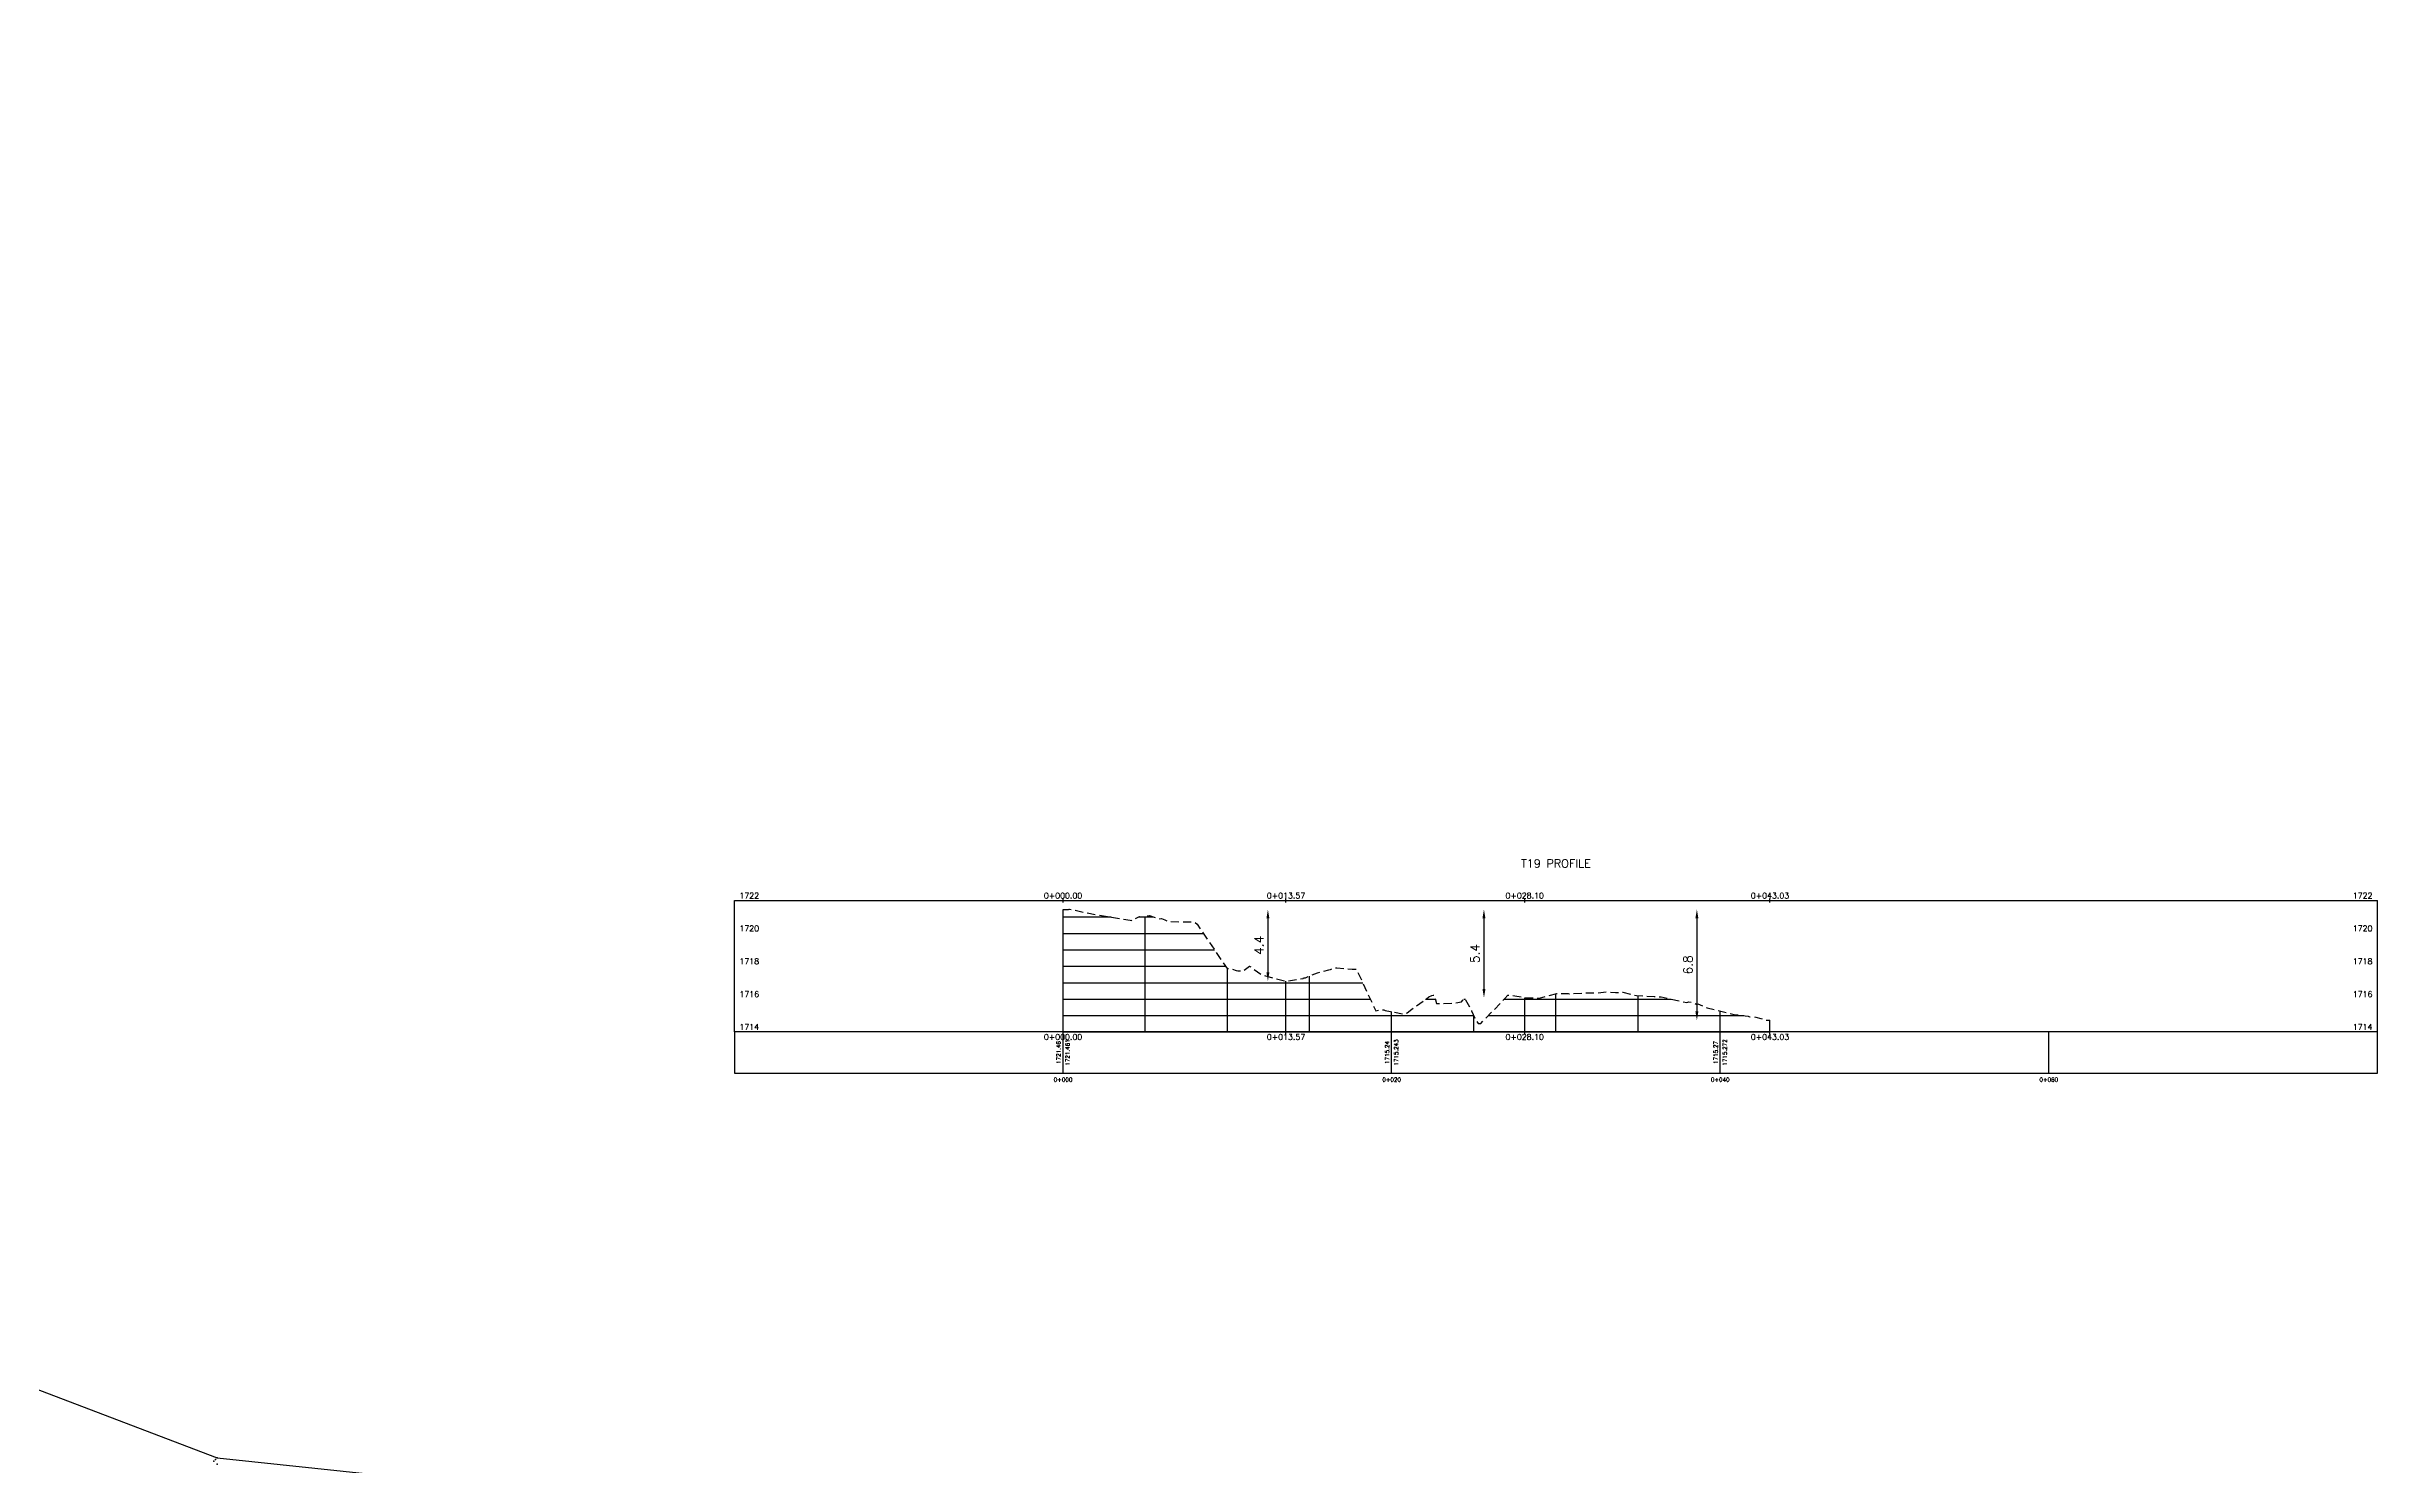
# Model space of a CAD drawing. Header units: metres. Extents: x 419582 to 423558, y 4805372 to 4807539.
# Drawn here: x 423415.7 to 423557.5, y 4807425.1 to 4807511.4 of the extents above; entities that cross this region are included whole.
import ezdxf

# ---------------------------------------------------------------- set-up
doc = ezdxf.new("R2010")
doc.units = ezdxf.units.M
doc.linetypes.add('DASHED', pattern=[0.75, 0.5, -0.25])
for name, color, linetype in [('C-ROAD-PROF', 1, 'DASHED'), ('C-ROAD-PROF-GRID-GEOM', 5, 'Continuous'), ('C-ROAD-PROF-GRID-MAJR', 8, 'Continuous'), ('C-ROAD-PROF-GRID-MINR', 8, 'Continuous'), ('C-ROAD-PROF-TEXT', 11, 'Continuous'), ('C-ROAD-PROF-TICK', 7, 'Continuous'), ('C-ROAD-PROF-TITL', 11, 'Continuous'), ('C-ROAD-PROF-TTLB', 5, 'Continuous'), ('C-TINN', 4, 'Continuous'), ('C-TINN-BNDY', 110, 'Continuous')]:
    doc.layers.add(name, color=color, linetype=linetype)
doc.styles.get("Standard").update_dxf_attribs({"font": 'simplex.shx'})
doc.dimstyles.new('TFO75', dxfattribs={"dimscale": 3, "dimtxt": 0.18, "dimasz": 0.18, "dimexe": 0.18, "dimexo": 0.0625, "dimgap": 0.09, "dimtad": 1, "dimdec": 1, "dimzin": 0, "dimdsep": 46, "dimtxsty": 'Standard', "dimcen": 0.09, "dimse1": 1, "dimse2": 1, "dimclrd": 3, "dimclre": 3, "dimclrt": 1, "dimadec": 4, "dimazin": 0, "dimtfac": 1, "dimtdec": 1, "dimtmove": 0, "dimatfit": 3, "dimfxl": 1, "dimtolj": 1, "dimtzin": 0, "dimarcsym": 0})

# ---------------------------------------------------------------- blocks, each defined once
blk = doc.blocks.new('*D17')
at = {"color": 3, "lineweight": -2, "transparency": 16777216}
blk.add_line((423490.01, 4807458.4), (423490.01, 4807455.11), dxfattribs=at)
at = {"color": 3, "transparency": 16777216}
for points in [[(423489.92, 4807458.4), (423490.1, 4807458.4), (423490.01, 4807458.94)], [(423489.92, 4807455.11), (423490.1, 4807455.11), (423490.01, 4807454.57)]]:
    blk.add_solid(points, dxfattribs=at)
at = {"layer": 'Defpoints', "color": 0, "transparency": 16777216}
for p in [(423477.54, 4807458.94), (423490.01, 4807454.57), (423491.11, 4807454.57)]:
    blk.add_point(p, dxfattribs=at)
at = {"color": 1, "transparency": 16777216, "insert": (423489.47, 4807456.75), "char_height": 0.54, "attachment_point": 5, "rotation": 90}
blk.add_mtext('\\A1;4.4', dxfattribs=at)
blk = doc.blocks.new('*D18')
at = {"color": 3, "lineweight": -2, "transparency": 16777216}
blk.add_line((423503.16, 4807458.4), (423503.16, 4807454.1), dxfattribs=at)
at = {"color": 3, "transparency": 16777216}
for points in [[(423503.07, 4807458.4), (423503.25, 4807458.4), (423503.16, 4807458.94)], [(423503.07, 4807454.1), (423503.25, 4807454.1), (423503.16, 4807453.56)]]:
    blk.add_solid(points, dxfattribs=at)
at = {"layer": 'Defpoints', "color": 0, "transparency": 16777216}
for p in [(423477.54, 4807458.94), (423503.16, 4807453.56), (423505.64, 4807453.56)]:
    blk.add_point(p, dxfattribs=at)
at = {"color": 1, "transparency": 16777216, "insert": (423502.62, 4807456.25), "char_height": 0.54, "attachment_point": 5, "rotation": 90}
blk.add_mtext('\\A1;5.4', dxfattribs=at)
blk = doc.blocks.new('*D19')
at = {"color": 3, "lineweight": -2, "transparency": 16777216}
blk.add_line((423516.12, 4807458.4), (423516.12, 4807452.73), dxfattribs=at)
at = {"color": 3, "transparency": 16777216}
for points in [[(423516.03, 4807458.4), (423516.21, 4807458.4), (423516.12, 4807458.94)], [(423516.03, 4807452.73), (423516.21, 4807452.73), (423516.12, 4807452.19)]]:
    blk.add_solid(points, dxfattribs=at)
at = {"layer": 'Defpoints', "color": 0, "transparency": 16777216}
for p in [(423477.54, 4807458.94), (423516.12, 4807452.19), (423520.57, 4807452.19)]:
    blk.add_point(p, dxfattribs=at)
at = {"color": 1, "transparency": 16777216, "insert": (423515.58, 4807455.56), "char_height": 0.54, "attachment_point": 5, "rotation": 90}
blk.add_mtext('\\A1;6.8', dxfattribs=at)

msp = doc.modelspace()

# ---------------------------------------------------------------- linework, layer by layer
at = {"layer": 'C-ROAD-PROF', "color": 1, "linetype": 'DASHED', "lineweight": -3, "flags": 128}
msp.add_lwpolyline([(423477.54, 4807458.94), (423477.67, 4807458.93), (423477.88, 4807458.94), (423477.91, 4807458.95), (423477.94, 4807458.96), (423478.95, 4807458.73), (423481.62, 4807458.28), (423481.71, 4807458.27), (423482.19, 4807458.5), (423482.39, 4807458.49), (423482.48, 4807458.5), (423482.72, 4807458.55), (423482.8, 4807458.56), (423483.38, 4807458.37), (423483.54, 4807458.38), (423483.73, 4807458.31), (423483.94, 4807458.2), (423485.19, 4807458.18), (423485.2, 4807458.18), (423485.23, 4807458.18), (423485.31, 4807458.18), (423485.54, 4807458.18), (423485.7, 4807458.04), (423487.52, 4807455.34), (423487.69, 4807455.34), (423488.08, 4807455.23), (423488.17, 4807455.21), (423488.25, 4807455.2), (423488.49, 4807455.19), (423488.89, 4807455.49), (423489.64, 4807454.95), (423491.11, 4807454.57), (423492.15, 4807454.73), (423492.18, 4807454.77), (423492.19, 4807454.77), (423492.19, 4807454.77), (423492.29, 4807454.78), (423493.02, 4807455.08), (423493.71, 4807455.26), (423493.81, 4807455.29), (423493.92, 4807455.32), (423494.14, 4807455.39), (423494.21, 4807455.38), (423495.14, 4807455.3), (423495.25, 4807455.3), (423495.39, 4807455.31), (423495.76, 4807454.51), (423496.58, 4807452.76), (423496.76, 4807452.82), (423496.8, 4807452.84), (423497.06, 4807452.83), (423497.15, 4807452.79), (423498.32, 4807452.57), (423498.4, 4807452.6), (423498.49, 4807452.64), (423498.77, 4807452.87), (423499.8, 4807453.61), (423499.99, 4807453.69), (423500.07, 4807453.72), (423500.14, 4807453.72), (423500.27, 4807453.21), (423501.37, 4807453.24), (423501.79, 4807453.32), (423501.88, 4807453.42), (423501.99, 4807453.54), (423502.41, 4807452.76), (423502.68, 4807452.16), (423502.81, 4807451.99), (423502.9, 4807451.99), (423502.96, 4807451.99), (423504.43, 4807453.52), (423504.62, 4807453.72), (423504.66, 4807453.72), (423504.74, 4807453.72), (423504.82, 4807453.72), (423505.03, 4807453.68), (423505.46, 4807453.62), (423505.64, 4807453.56), (423506.02, 4807453.56), (423506.13, 4807453.56), (423506.17, 4807453.56), (423506.27, 4807453.54), (423506.38, 4807453.54), (423506.54, 4807453.54), (423506.9, 4807453.63), (423507.59, 4807453.83), (423507.74, 4807453.82), (423507.75, 4807453.82), (423507.76, 4807453.82), (423507.88, 4807453.83), (423508.24, 4807453.83), (423508.28, 4807453.82), (423508.35, 4807453.81), (423509.15, 4807453.84), (423509.29, 4807453.87), (423509.5, 4807453.86), (423509.95, 4807453.85), (423510.65, 4807453.92), (423510.87, 4807453.9), (423511.17, 4807453.88), (423511.17, 4807453.88), (423511.18, 4807453.88), (423511.62, 4807453.91), (423512.45, 4807453.69), (423513.51, 4807453.64), (423513.52, 4807453.64), (423513.52, 4807453.64), (423513.91, 4807453.61), (423513.92, 4807453.61), (423513.95, 4807453.61), (423515.51, 4807453.27), (423515.62, 4807453.31), (423515.86, 4807453.3), (423516.11, 4807453.16), (423516.17, 4807453.19), (423516.75, 4807452.94), (423518.47, 4807452.53), (423519.25, 4807452.45), (423519.29, 4807452.43), (423519.34, 4807452.41), (423519.61, 4807452.4), (423520.29, 4807452.22), (423520.38, 4807452.19), (423520.57, 4807452.19)], dxfattribs=at)
at = {"layer": 'C-ROAD-PROF-GRID-GEOM', "color": 5, "linetype": 'Continuous', "lineweight": -3}
for p, q in [((423477.54, 4807451.48), (423477.54, 4807458.94)), ((423491.11, 4807451.48), (423491.11, 4807454.57)), ((423505.64, 4807451.48), (423505.64, 4807453.56)), ((423520.57, 4807451.48), (423520.57, 4807452.19))]:
    msp.add_line(p, q, dxfattribs=at)
at = {"layer": 'C-ROAD-PROF-GRID-MAJR', "color": 8, "linetype": 'Continuous', "lineweight": -3}
for p, q in [((423477.54, 4807451.48), (423477.54, 4807458.94)), ((423477.54, 4807457.48), (423486.07, 4807457.48)), ((423477.54, 4807455.48), (423487.42, 4807455.48)), ((423488.87, 4807455.48), (423488.91, 4807455.48)), ((423477.54, 4807453.48), (423496.25, 4807453.48)), ((423499.61, 4807453.48), (423500.2, 4807453.48)), ((423501.94, 4807453.48), (423502.03, 4807453.48)), ((423504.39, 4807453.48), (423514.55, 4807453.48)), ((423497.54, 4807451.48), (423497.54, 4807452.72)), ((423517.54, 4807451.48), (423517.54, 4807452.75)), ((423477.54, 4807451.48), (423520.57, 4807451.48))]:
    msp.add_line(p, q, dxfattribs=at)
at = {"layer": 'C-ROAD-PROF-GRID-MINR', "color": 8, "linetype": 'Continuous', "lineweight": -3}
for p, q in [((423477.54, 4807458.48), (423480.46, 4807458.48)), ((423482.15, 4807458.48), (423483.05, 4807458.48)), ((423482.54, 4807451.48), (423482.54, 4807458.51)), ((423477.54, 4807456.48), (423486.75, 4807456.48)), ((423487.54, 4807451.48), (423487.54, 4807455.34)), ((423492.54, 4807451.48), (423492.54, 4807454.88)), ((423477.54, 4807454.48), (423495.78, 4807454.48)), ((423507.54, 4807451.48), (423507.54, 4807453.81)), ((423512.54, 4807451.48), (423512.54, 4807453.69)), ((423477.54, 4807452.48), (423502.53, 4807452.48)), ((423502.54, 4807451.48), (423502.54, 4807452.47)), ((423503.43, 4807452.48), (423518.97, 4807452.48))]:
    msp.add_line(p, q, dxfattribs=at)
at = {"layer": 'C-ROAD-PROF-TEXT', "color": 11, "linetype": 'Continuous', "lineweight": -3}
for p, q in [((423477.54, 4807459.35), (423477.54, 4807459.6)), ((423491.11, 4807459.35), (423491.11, 4807459.6)), ((423505.64, 4807459.35), (423505.64, 4807459.6)), ((423520.57, 4807459.35), (423520.57, 4807459.6)), ((423477.54, 4807451.35), (423477.54, 4807451.6)), ((423491.11, 4807451.35), (423491.11, 4807451.6)), ((423505.64, 4807451.35), (423505.64, 4807451.6)), ((423520.57, 4807451.35), (423520.57, 4807451.6))]:
    msp.add_line(p, q, dxfattribs=at)
at = {"layer": 'C-ROAD-PROF-TICK', "color": 7, "linetype": 'Continuous', "lineweight": -3}
for p, q in [((423477.54, 4807448.98), (423477.54, 4807451.48)), ((423497.54, 4807448.98), (423497.54, 4807451.48)), ((423517.54, 4807448.98), (423517.54, 4807451.48)), ((423537.54, 4807448.98), (423537.54, 4807451.48))]:
    msp.add_line(p, q, dxfattribs=at)
at = {"layer": 'C-ROAD-PROF-TTLB', "color": 5, "linetype": 'Continuous', "lineweight": -3}
for p, q in [((423457.54, 4807451.48), (423457.54, 4807459.48)), ((423457.54, 4807459.48), (423557.54, 4807459.48)), ((423557.54, 4807451.48), (423557.54, 4807459.48))]:
    msp.add_line(p, q, dxfattribs=at)
msp.add_3dface([(423457.54, 4807448.98), (423557.54, 4807448.98), (423557.54, 4807451.48), (423457.54, 4807451.48)], dxfattribs=at)
at = {"layer": 'C-TINN', "color": 4, "linetype": 'Continuous', "lineweight": -3}
for p in [(423425.86, 4807425.37, 1713.61), (423425.96, 4807425.47, 1713.61), (423426.06, 4807425.57, 1713.61), (423426.06, 4807425.17, 1713.61)]:
    msp.add_point(p, dxfattribs=at)
at = {"layer": 'C-TINN-BNDY', "color": 110, "linetype": 'Continuous', "lineweight": -3, "flags": 128}
msp.add_lwpolyline([(423155.26, 4807511.44), (423220.21, 4807493.91), (423248.63, 4807482.99), (423287.58, 4807472.64), (423324.86, 4807458.82), (423338.71, 4807455.21), (423346.85, 4807452.21), (423376.85, 4807442.88), (423407.17, 4807432.75), (423426.06, 4807425.57), (423479.26, 4807419.95), (423488.35, 4807411.26), (423490.39, 4807398.46), (423490.39, 4807398.06), (423490.01, 4807373.35), (423490.01, 4807372.95), (423470.52, 4807372.34), (422724.87, 4807165.92)], dxfattribs=at)

# ---------------------------------------------------------------- texts
at = {"layer": 'C-ROAD-PROF-TEXT', "color": 11, "linetype": 'Continuous', "lineweight": -3}
for s, insert, char_height, attachment_point in [('1722', (423459.04, 4807459.78), 0.35, 6), ('0+000.00', (423477.54, 4807459.6), 0.35, 8), ('0+013.57', (423491.11, 4807459.6), 0.35, 8), ('0+028.10', (423505.64, 4807459.6), 0.35, 8), ('0+043.03', (423520.57, 4807459.6), 0.35, 8), ('{\\C256;1722}', (423556.04, 4807459.78), 0.35, 4), ('1720', (423459.04, 4807457.78), 0.35, 6), ('{\\C256;1720}', (423556.04, 4807457.78), 0.35, 4), ('1718', (423459.04, 4807455.78), 0.35, 6), ('{\\C256;1718}', (423556.04, 4807455.78), 0.35, 4), ('1716', (423459.04, 4807453.78), 0.35, 6), ('{\\C256;1716}', (423556.04, 4807453.78), 0.35, 4), ('1714', (423459.04, 4807451.78), 0.35, 6), ('{\\C256;1714}', (423556.04, 4807451.78), 0.35, 4), ('0+000.00', (423477.54, 4807451.35), 0.35, 2), ('0+013.57', (423491.11, 4807451.35), 0.35, 2), ('0+028.10', (423505.64, 4807451.35), 0.35, 2), ('0+043.03', (423520.57, 4807451.35), 0.35, 2), ('0+000', (423477.54, 4807448.7), 0.25, 2), ('0+020', (423497.54, 4807448.7), 0.25, 2), ('0+040', (423517.54, 4807448.7), 0.25, 2), ('0+060', (423537.54, 4807448.7), 0.25, 2)]:
    msp.add_mtext(s, dxfattribs=dict(at, insert=insert, char_height=char_height, attachment_point=attachment_point))
at = {"layer": 'C-ROAD-PROF-TEXT', "color": 11, "linetype": 'Continuous', "lineweight": -3, "char_height": 0.25, "rotation": 90}
for s, insert, attachment_point in [('1721.46', (423477.39, 4807450.23), 8), ('1721.461', (423477.69, 4807450.23), 2), ('1715.24', (423497.39, 4807450.23), 8), ('1715.243', (423497.69, 4807450.23), 2), ('1715.27', (423517.39, 4807450.23), 8), ('1715.272', (423517.69, 4807450.23), 2)]:
    msp.add_mtext(s, dxfattribs=dict(at, insert=insert, attachment_point=attachment_point))
at = {"layer": 'C-ROAD-PROF-TITL', "color": 11, "linetype": 'Continuous', "lineweight": -3, "insert": (423507.54, 4807461.48), "char_height": 0.5, "attachment_point": 8}
msp.add_mtext('T19 PROFILE', dxfattribs=at)

# ---------------------------------------------------------------- dimensions: what is measured, and where the dimension line sits
for base, p1, p2, picture, middle in [((423490.01, 4807454.57), (423477.54, 4807458.94), (423491.11, 4807454.57), '*D17', (423489.47, 4807456.75)), ((423503.16, 4807453.56), (423477.54, 4807458.94), (423505.64, 4807453.56), '*D18', (423502.62, 4807456.25)), ((423516.1167, 4807452.1883), (423477.5401, 4807458.9393), (423520.5652, 4807452.1883), '*D19', (423515.5767, 4807455.5638))]:
    dim = msp.add_linear_dim(base=base, p1=p1, p2=p2, angle=90, dimstyle='TFO75')
    dim.commit()
    dim.dimension.update_dxf_attribs({"geometry": picture, "text_midpoint": middle})

doc.saveas('drawing.dxf')
